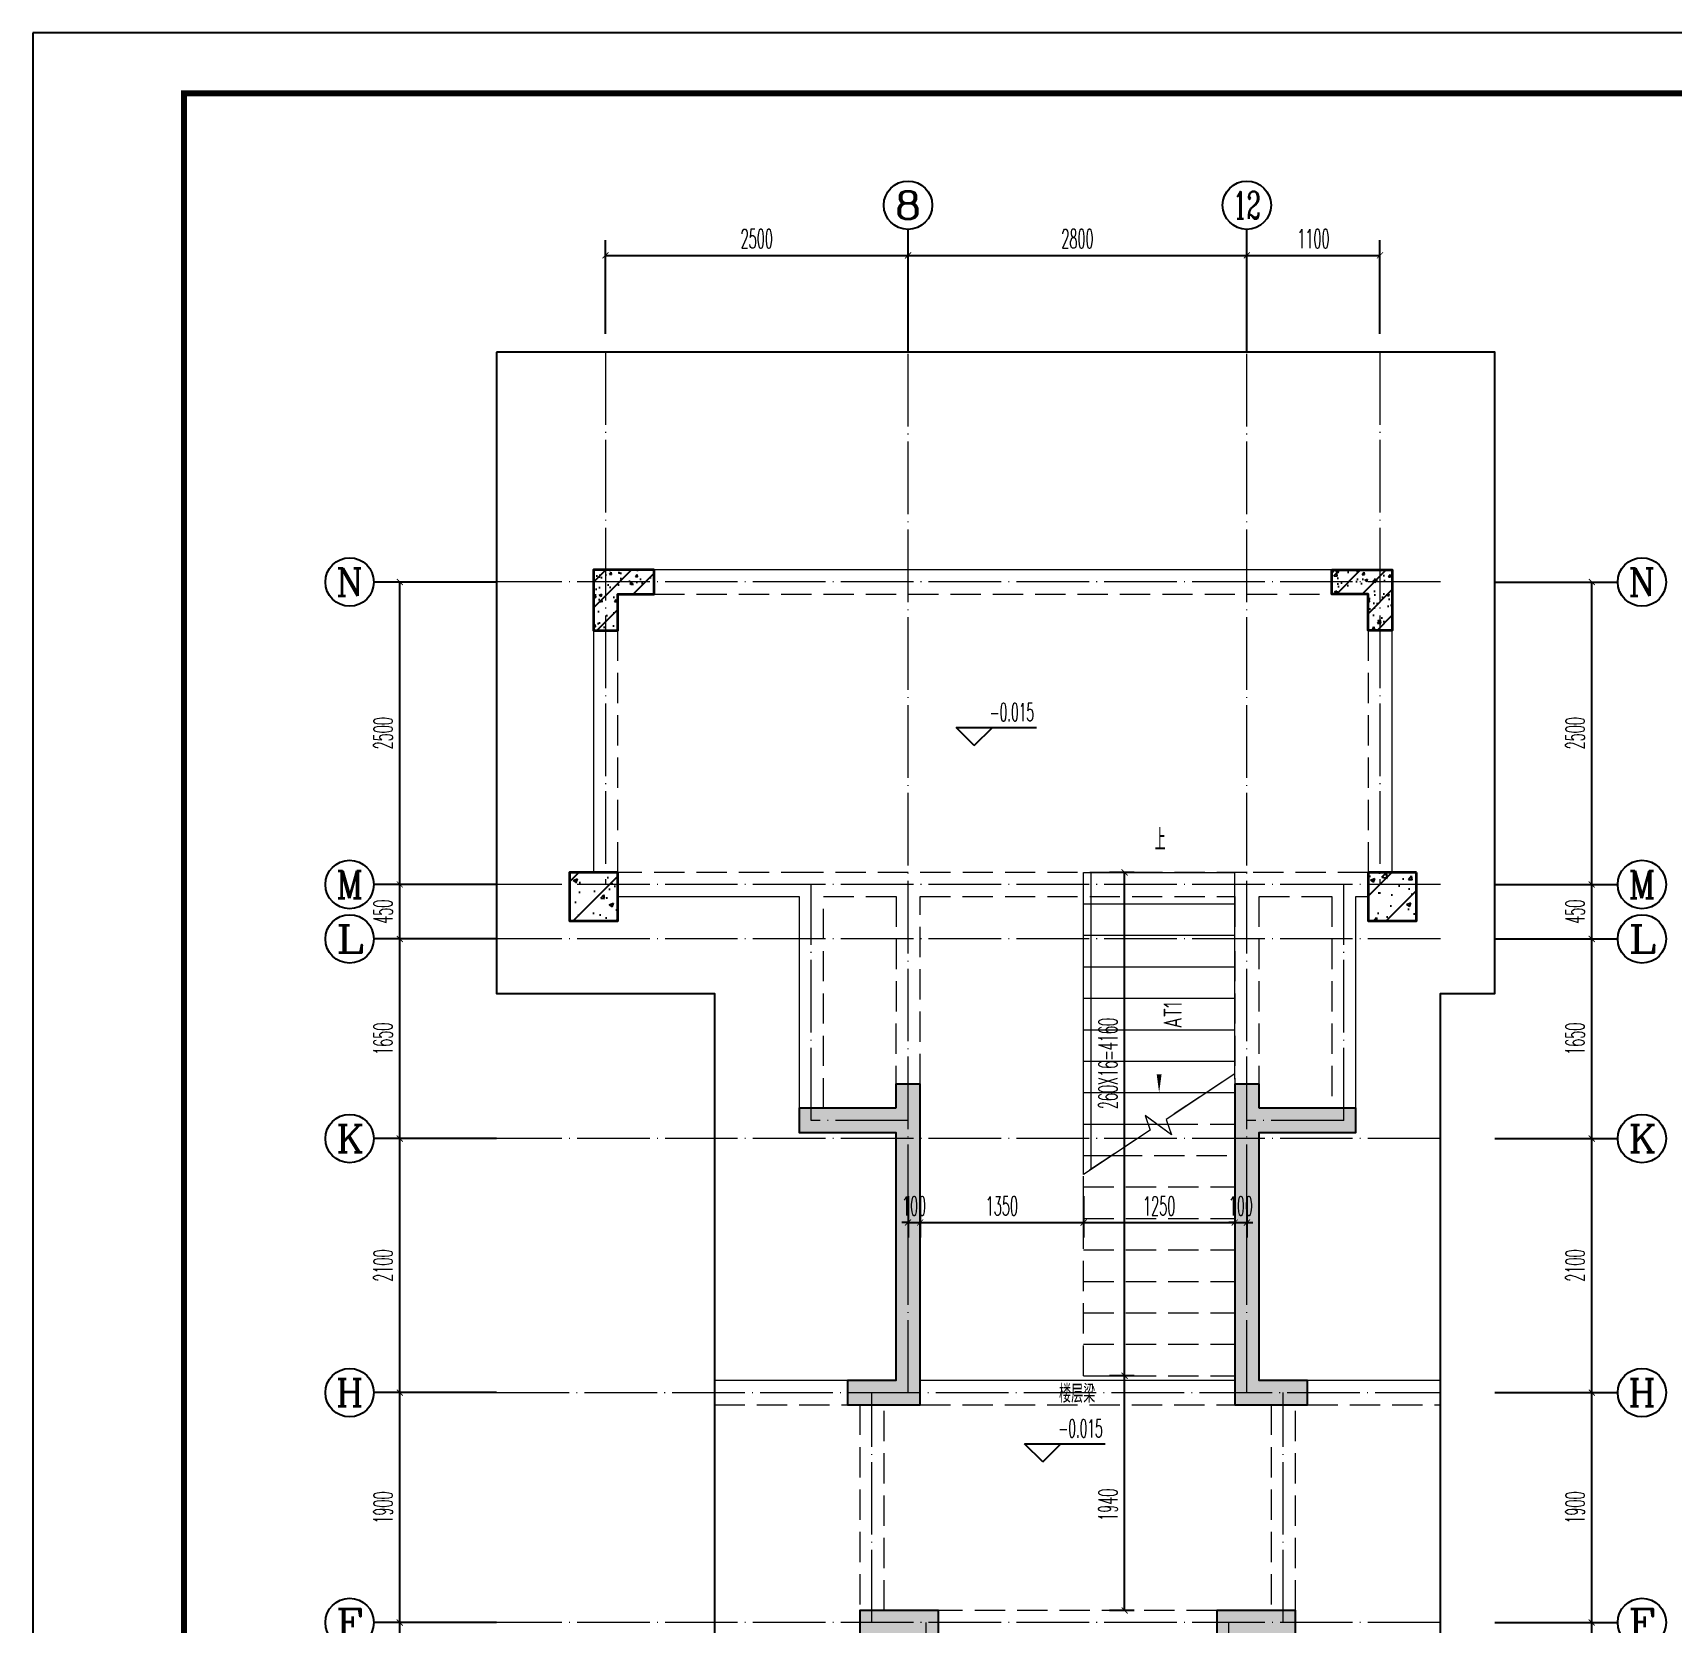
# Model space of a CAD drawing. Extents: x 826826 to 1642106, y -156213 to 399140.
# Drawn here: x 1490186 to 1503742, y 343609 to 356762 of the extents above; entities that cross this region are included whole.
import ezdxf
from ezdxf.enums import TextEntityAlignment as Align

# ---------------------------------------------------------------- set-up
doc = ezdxf.new("R2010")
doc.units = 0
doc.header["$LTSCALE"] = 1000
for name, pattern in [('#P_--_20B1_001_t3$0$DASH', [0.35, 0.25, -0.1]), ('DASH', [0.35, 0.25, -0.1]), ('DOTE', [2.42, 2, -0.2, 0.02, -0.2])]:
    doc.linetypes.add(name, pattern=pattern)
doc.layers.get('0').update_dxf_attribs({"linetype": 'CONTINUOUS'})
doc.layers.get('DEFPOINTS').update_dxf_attribs({"linetype": 'CONTINUOUS'})
for name, color, linetype in [('-TK', 7, 'CONTINUOUS'), ('AXIS', 3, 'CONTINUOUS'), ('AXIS_TEXT', 4, 'CONTINUOUS'), ('DIM_ELEV', 3, 'CONTINUOUS'), ('DIM_SYMB', 3, 'CONTINUOUS'), ('PUB_DIM', 3, 'CONTINUOUS'), ('PUB_TEXT', 2, 'CONTINUOUS'), ('S-L主梁线', 4, 'DASH'), ('S-Q墙填充', 252, 'CONTINUOUS'), ('S-Q墙实线', 6, 'CONTINUOUS'), ('S-Z柱填充', 252, 'CONTINUOUS'), ('S-Z柱实线', 6, 'CONTINUOUS'), ('TEXT', 2, 'CONTINUOUS'), ('尺寸标注', 3, 'CONTINUOUS')]:
    doc.layers.add(name, color=color, linetype=linetype)
doc.layers.add('DOTE', color=251, linetype='DOTE', lineweight=9)
doc.layers.add('STAIR', color=2, linetype='CONTINUOUS', lineweight=18)
doc.styles.add('_TCH_AXIS', font='COMPLEX', dxfattribs={"bigfont": 'GBCBIG'})
doc.styles.add('_TCH_DIM', font='SIMPLEX.shx', dxfattribs={"width": 0.7, "bigfont": 'GBCBIG.shx'})
doc.styles.add('_TCH_DIM_T3', font='SIMPLEX.shx', dxfattribs={"width": 0.494118, "bigfont": 'GBCBIG.shx'})
doc.styles.add('COMPLEX', font='COMPLEX')
doc.styles.add('TSSD_REIN', font='tssdeng.shx', dxfattribs={"width": 0.7, "height": 300, "bigfont": 'tssdchn.shx'})
doc.dimstyles.new('_TCH_ARCH&&50', dxfattribs={"dimtxt": 157.5, "dimasz": 50, "dimexe": 125, "dimexo": 150, "dimgap": 58.75, "dimtad": 1, "dimdec": 0, "dimzin": 0, "dimdsep": 46, "dimtxsty": '_TCH_DIM_T3', "dimblk": 'ARCHTICK', "dimcen": 0.09, "dimclrt": 7, "dimazin": 0, "dimtfac": 1, "dimtdec": 0, "dimtix": 1, "dimtmove": 2, "dimatfit": 3, "dimldrblk": 'ARCHTICK', "dimfxl": 0, "dimtolj": 1, "dimtzin": 0, "dimarcsym": 0})
pattern_1 = [(50, (1494615.98, 375903.78), (358.63, -31.376), [37.5, -412.5]), (355, (1494615.98, 375903.78), (-69.3757, 376.096), [30, -330]), (100.4514, (1494645.86, 375901.17), (289.2547, 344.7198), [31.87, -350.571]), (46.1842, (1494615.98, 376003.8), (533.6205, -82.7595), [56.25, -618.75]), (96.6356, (1494660.44, 375996.9), (467.331, 487.059), [47.805, -525.856]), (351.1842, (1494616, 376003.8), (467.331, 487.059), [45, -495]), (21, (1494665.98, 375978.78), (298.4535, -201.3094), [37.5, -412.5]), (326, (1494665.98, 375978.78), (121.6577, 362.575), [30, -330]), (71.4514, (1494690.85, 375962), (420.1113, 161.2652), [31.87, -350.571]), (37.5, (1494615.98, 375903.78), (6.0799, 166.4469), [0, -326, 0, -335, 0, -331.25]), (7.5, (1494615.98, 375903.78), (131.5348, 197.2059), [0, -191, 0, -318.5, 0, -126.25]), (327.5, (1494504.48, 375903.78), (266.9112, -11.27744), [0, -125, 0, -390, 0, -517.5]), (317.5, (1494454.48, 375903.78), (291.593, 50.0525), [0, -162.5, 0, -259, 0, -367.5]), (45, (1494615.98, 375903.78), (-176.7767, 176.7767), [])]

# ---------------------------------------------------------------- blocks, each defined once
blk = doc.blocks.new('A1')
blk.add_lwpolyline([(0, 59400), (0, 0), (84100, 0), (84100, 59400)], close=True)
at = {"const_width": 100}
blk.add_lwpolyline([(2500, 58400), (2500, 1000), (83100, 1000), (83100, 58400)], close=True, dxfattribs=at)
blk = doc.blocks.new('20210810.18215100')
at = {"layer": 'DOTE', "linetype": 'DOTE', "ltscale": 0.3}
for p, q in [((900, 13503), (900, 9103)), ((3400, 4903), (3400, 13503)), ((6200, 4903), (6200, 13503)), ((7300, 13503), (7300, 9103)), ((7800, 11603), (0, 11603)), ((7800, 9103), (0, 9103)), ((2600, 7153), (2600, 9103)), ((7000, 7153), (7000, 9103)), ((7800, 8653), (0, 8653)), ((3400, 7153), (2600, 7153)), ((7000, 7153), (6200, 7153)), ((7800, 7003), (0, 7003)), ((0, 4903), (7800, 4903)), ((3100, 3003), (3100, 4903)), ((6500, 3003), (6500, 4903)), ((7800, 3003), (0, 3003)), ((3550, 3), (3550, 3003)), ((6050, 3), (6050, 3003))]:
    blk.add_line(p, q, dxfattribs=at)
blk = doc.blocks.new('_AXISO')
blk.add_circle((0, 0), 0.5)
at = {"layer": 'AXIS_TEXT', "style": 'COMPLEX', "width": 1.041667}
blk.add_attdef('A', text='', height=0.56, dxfattribs=at).set_placement((-0.25, -0.28), (0.25, -0.28), align=Align.FIT)
blk = doc.blocks.new('_ArchTick')
at = {"color": 0, "linetype": 'ByBlock', "const_width": 0.15}
blk.add_lwpolyline([(-0.5, -0.5), (0.5, 0.5)], dxfattribs=at)
blk = doc.blocks.new('*D2189')
at = {"layer": 'DEFPOINTS', "color": 0}
for p in [(1023851, 355369), (1024651, 355369), (1023851, 353269)]:
    blk.add_point(p, dxfattribs=at)
at = {"layer": 'PUB_DIM', "color": 0, "lineweight": -2}
for p, q in [((1024001, 355369), (1024776, 355369)), ((1024651, 353269), (1024651, 355369)), ((1024001, 353269), (1024776, 353269))]:
    blk.add_line(p, q, dxfattribs=at)
at = {"layer": 'PUB_DIM', "color": 0, "lineweight": -2, "xscale": 50, "yscale": 50, "zscale": 50}
for p, rotation in [((1024651, 355369), 90), ((1024651, 353269), 270)]:
    blk.add_blockref('_ArchTick', p, dxfattribs=dict(at, rotation=rotation))
at = {"layer": 'PUB_DIM', "color": 7, "insert": (1024513, 354319), "char_height": 157.5, "attachment_point": 5, "rotation": 90, "style": '_TCH_DIM_T3'}
blk.add_mtext('\\A1;2100', dxfattribs=at)
blk = doc.blocks.new('*D2190')
at = {"layer": 'DEFPOINTS', "color": 0}
for p in [(1023851, 357269), (1024651, 357269), (1023851, 355369)]:
    blk.add_point(p, dxfattribs=at)
at = {"layer": 'PUB_DIM', "color": 0, "lineweight": -2}
for p, q in [((1024001, 357269), (1024776, 357269)), ((1024651, 355369), (1024651, 357269)), ((1024001, 355369), (1024776, 355369))]:
    blk.add_line(p, q, dxfattribs=at)
at = {"layer": 'PUB_DIM', "color": 0, "lineweight": -2, "xscale": 50, "yscale": 50, "zscale": 50}
for p, rotation in [((1024651, 357269), 90), ((1024651, 355369), 270)]:
    blk.add_blockref('_ArchTick', p, dxfattribs=dict(at, rotation=rotation))
at = {"layer": 'PUB_DIM', "color": 7, "insert": (1024513, 356319), "char_height": 157.5, "attachment_point": 5, "rotation": 90, "style": '_TCH_DIM_T3'}
blk.add_mtext('\\A1;1900', dxfattribs=at)
blk = doc.blocks.new('*D2191')
at = {"layer": 'DEFPOINTS', "color": 0}
for p in [(1023851, 359369), (1024651, 359369), (1023851, 357269)]:
    blk.add_point(p, dxfattribs=at)
at = {"layer": 'PUB_DIM', "color": 0, "lineweight": -2}
for p, q in [((1024001, 359369), (1024776, 359369)), ((1024651, 357269), (1024651, 359369)), ((1024001, 357269), (1024776, 357269))]:
    blk.add_line(p, q, dxfattribs=at)
at = {"layer": 'PUB_DIM', "color": 0, "lineweight": -2, "xscale": 50, "yscale": 50, "zscale": 50}
for p, rotation in [((1024651, 359369), 90), ((1024651, 357269), 270)]:
    blk.add_blockref('_ArchTick', p, dxfattribs=dict(at, rotation=rotation))
at = {"layer": 'PUB_DIM', "color": 7, "insert": (1024513, 358319), "char_height": 157.5, "attachment_point": 5, "rotation": 90, "style": '_TCH_DIM_T3'}
blk.add_mtext('\\A1;2100', dxfattribs=at)
blk = doc.blocks.new('*D2192')
at = {"layer": 'DEFPOINTS', "color": 0}
for p in [(1023851, 361019), (1024651, 361019), (1023851, 359369)]:
    blk.add_point(p, dxfattribs=at)
at = {"layer": 'PUB_DIM', "color": 0, "lineweight": -2}
for p, q in [((1024001, 361019), (1024776, 361019)), ((1024651, 359369), (1024651, 361019)), ((1024001, 359369), (1024776, 359369))]:
    blk.add_line(p, q, dxfattribs=at)
at = {"layer": 'PUB_DIM', "color": 0, "lineweight": -2, "xscale": 50, "yscale": 50, "zscale": 50}
for p, rotation in [((1024651, 361019), 90), ((1024651, 359369), 270)]:
    blk.add_blockref('_ArchTick', p, dxfattribs=dict(at, rotation=rotation))
at = {"layer": 'PUB_DIM', "color": 7, "insert": (1024513, 360194), "char_height": 157.5, "attachment_point": 5, "rotation": 90, "style": '_TCH_DIM_T3'}
blk.add_mtext('\\A1;1650', dxfattribs=at)
blk = doc.blocks.new('*D2193')
at = {"layer": 'DEFPOINTS', "color": 0}
for p in [(1023851, 361469), (1024651, 361469), (1023851, 361019)]:
    blk.add_point(p, dxfattribs=at)
at = {"layer": 'PUB_DIM', "color": 0, "lineweight": -2}
for p, q in [((1024001, 361469), (1024776, 361469)), ((1024651, 361019), (1024651, 361469)), ((1024001, 361019), (1024776, 361019))]:
    blk.add_line(p, q, dxfattribs=at)
at = {"layer": 'PUB_DIM', "color": 0, "lineweight": -2, "xscale": 50, "yscale": 50, "zscale": 50}
for p, rotation in [((1024651, 361469), 90), ((1024651, 361019), 270)]:
    blk.add_blockref('_ArchTick', p, dxfattribs=dict(at, rotation=rotation))
at = {"layer": 'PUB_DIM', "color": 7, "insert": (1024513, 361244), "char_height": 157.5, "attachment_point": 5, "rotation": 90, "style": '_TCH_DIM_T3'}
blk.add_mtext('\\A1;450', dxfattribs=at)
blk = doc.blocks.new('*D2194')
at = {"layer": 'DEFPOINTS', "color": 0}
for p in [(1023851, 363969), (1024651, 363969), (1023851, 361469)]:
    blk.add_point(p, dxfattribs=at)
at = {"layer": 'PUB_DIM', "color": 0, "lineweight": -2}
for p, q in [((1024001, 363969), (1024776, 363969)), ((1024651, 361469), (1024651, 363969)), ((1024001, 361469), (1024776, 361469))]:
    blk.add_line(p, q, dxfattribs=at)
at = {"layer": 'PUB_DIM', "color": 0, "lineweight": -2, "xscale": 50, "yscale": 50, "zscale": 50}
for p, rotation in [((1024651, 363969), 90), ((1024651, 361469), 270)]:
    blk.add_blockref('_ArchTick', p, dxfattribs=dict(at, rotation=rotation))
at = {"layer": 'PUB_DIM', "color": 7, "insert": (1024513, 362719), "char_height": 157.5, "attachment_point": 5, "rotation": 90, "style": '_TCH_DIM_T3'}
blk.add_mtext('\\A1;2500', dxfattribs=at)
blk = doc.blocks.new('*D2195')
at = {"layer": 'DEFPOINTS', "color": 0}
for p in [(1014801, 355369), (1015601, 355369), (1015601, 353269)]:
    blk.add_point(p, dxfattribs=at)
at = {"layer": 'PUB_DIM', "color": 0, "lineweight": -2}
for p, q in [((1015451, 355369), (1014676, 355369)), ((1014801, 353269), (1014801, 355369)), ((1015451, 353269), (1014676, 353269))]:
    blk.add_line(p, q, dxfattribs=at)
at = {"layer": 'PUB_DIM', "color": 0, "lineweight": -2, "xscale": 50, "yscale": 50, "zscale": 50}
for p, rotation in [((1014801, 355369), 90), ((1014801, 353269), 270)]:
    blk.add_blockref('_ArchTick', p, dxfattribs=dict(at, rotation=rotation))
at = {"layer": 'PUB_DIM', "color": 7, "insert": (1014663, 354319), "char_height": 157.5, "attachment_point": 5, "rotation": 90, "style": '_TCH_DIM_T3'}
blk.add_mtext('\\A1;2100', dxfattribs=at)
blk = doc.blocks.new('*D2196')
at = {"layer": 'DEFPOINTS', "color": 0}
for p in [(1014801, 357269), (1015601, 357269), (1015601, 355369)]:
    blk.add_point(p, dxfattribs=at)
at = {"layer": 'PUB_DIM', "color": 0, "lineweight": -2}
for p, q in [((1015451, 357269), (1014676, 357269)), ((1014801, 355369), (1014801, 357269)), ((1015451, 355369), (1014676, 355369))]:
    blk.add_line(p, q, dxfattribs=at)
at = {"layer": 'PUB_DIM', "color": 0, "lineweight": -2, "xscale": 50, "yscale": 50, "zscale": 50}
for p, rotation in [((1014801, 357269), 90), ((1014801, 355369), 270)]:
    blk.add_blockref('_ArchTick', p, dxfattribs=dict(at, rotation=rotation))
at = {"layer": 'PUB_DIM', "color": 7, "insert": (1014663, 356319), "char_height": 157.5, "attachment_point": 5, "rotation": 90, "style": '_TCH_DIM_T3'}
blk.add_mtext('\\A1;1900', dxfattribs=at)
blk = doc.blocks.new('*D2197')
at = {"layer": 'DEFPOINTS', "color": 0}
for p in [(1014801, 359369), (1015601, 359369), (1015601, 357269)]:
    blk.add_point(p, dxfattribs=at)
at = {"layer": 'PUB_DIM', "color": 0, "lineweight": -2}
for p, q in [((1015451, 359369), (1014676, 359369)), ((1014801, 357269), (1014801, 359369)), ((1015451, 357269), (1014676, 357269))]:
    blk.add_line(p, q, dxfattribs=at)
at = {"layer": 'PUB_DIM', "color": 0, "lineweight": -2, "xscale": 50, "yscale": 50, "zscale": 50}
for p, rotation in [((1014801, 359369), 90), ((1014801, 357269), 270)]:
    blk.add_blockref('_ArchTick', p, dxfattribs=dict(at, rotation=rotation))
at = {"layer": 'PUB_DIM', "color": 7, "insert": (1014663, 358319), "char_height": 157.5, "attachment_point": 5, "rotation": 90, "style": '_TCH_DIM_T3'}
blk.add_mtext('\\A1;2100', dxfattribs=at)
blk = doc.blocks.new('*D2198')
at = {"layer": 'DEFPOINTS', "color": 0}
for p in [(1014801, 361019), (1015601, 361019), (1015601, 359369)]:
    blk.add_point(p, dxfattribs=at)
at = {"layer": 'PUB_DIM', "color": 0, "lineweight": -2}
for p, q in [((1015451, 361019), (1014676, 361019)), ((1014801, 359369), (1014801, 361019)), ((1015451, 359369), (1014676, 359369))]:
    blk.add_line(p, q, dxfattribs=at)
at = {"layer": 'PUB_DIM', "color": 0, "lineweight": -2, "xscale": 50, "yscale": 50, "zscale": 50}
for p, rotation in [((1014801, 361019), 90), ((1014801, 359369), 270)]:
    blk.add_blockref('_ArchTick', p, dxfattribs=dict(at, rotation=rotation))
at = {"layer": 'PUB_DIM', "color": 7, "insert": (1014663, 360194), "char_height": 157.5, "attachment_point": 5, "rotation": 90, "style": '_TCH_DIM_T3'}
blk.add_mtext('\\A1;1650', dxfattribs=at)
blk = doc.blocks.new('*D2199')
at = {"layer": 'DEFPOINTS', "color": 0}
for p in [(1014801, 361469), (1015601, 361469), (1015601, 361019)]:
    blk.add_point(p, dxfattribs=at)
at = {"layer": 'PUB_DIM', "color": 0, "lineweight": -2}
for p, q in [((1015451, 361469), (1014676, 361469)), ((1014801, 361019), (1014801, 361469)), ((1015451, 361019), (1014676, 361019))]:
    blk.add_line(p, q, dxfattribs=at)
at = {"layer": 'PUB_DIM', "color": 0, "lineweight": -2, "xscale": 50, "yscale": 50, "zscale": 50}
for p, rotation in [((1014801, 361469), 90), ((1014801, 361019), 270)]:
    blk.add_blockref('_ArchTick', p, dxfattribs=dict(at, rotation=rotation))
at = {"layer": 'PUB_DIM', "color": 7, "insert": (1014663, 361244), "char_height": 157.5, "attachment_point": 5, "rotation": 90, "style": '_TCH_DIM_T3'}
blk.add_mtext('\\A1;450', dxfattribs=at)
blk = doc.blocks.new('*D2200')
at = {"layer": 'DEFPOINTS', "color": 0}
for p in [(1014801, 363969), (1015601, 363969), (1015601, 361469)]:
    blk.add_point(p, dxfattribs=at)
at = {"layer": 'PUB_DIM', "color": 0, "lineweight": -2}
for p, q in [((1015451, 363969), (1014676, 363969)), ((1014801, 361469), (1014801, 363969)), ((1015451, 361469), (1014676, 361469))]:
    blk.add_line(p, q, dxfattribs=at)
at = {"layer": 'PUB_DIM', "color": 0, "lineweight": -2, "xscale": 50, "yscale": 50, "zscale": 50}
for p, rotation in [((1014801, 363969), 90), ((1014801, 361469), 270)]:
    blk.add_blockref('_ArchTick', p, dxfattribs=dict(at, rotation=rotation))
at = {"layer": 'PUB_DIM', "color": 7, "insert": (1014663, 362719), "char_height": 157.5, "attachment_point": 5, "rotation": 90, "style": '_TCH_DIM_T3'}
blk.add_mtext('\\A1;2500', dxfattribs=at)
blk = doc.blocks.new('*D2203')
at = {"layer": 'DEFPOINTS', "color": 0}
for p in [(1019001, 366669), (1016501, 365869), (1019001, 365869)]:
    blk.add_point(p, dxfattribs=at)
at = {"layer": 'PUB_DIM', "color": 0, "lineweight": -2}
for p, q in [((1016501, 366019), (1016501, 366794)), ((1019001, 366019), (1019001, 366794)), ((1016501, 366669), (1019001, 366669))]:
    blk.add_line(p, q, dxfattribs=at)
at = {"layer": 'PUB_DIM', "color": 0, "lineweight": -2, "xscale": 50, "yscale": 50, "zscale": 50, "rotation": 180}
blk.add_blockref('_ArchTick', (1016501, 366669), dxfattribs=at)
at = {"layer": 'PUB_DIM', "color": 0, "lineweight": -2, "xscale": 50, "yscale": 50, "zscale": 50}
blk.add_blockref('_ArchTick', (1019001, 366669), dxfattribs=at)
at = {"layer": 'PUB_DIM', "color": 7, "insert": (1017751, 366806), "char_height": 157.5, "attachment_point": 5, "style": '_TCH_DIM_T3'}
blk.add_mtext('\\A1;2500', dxfattribs=at)
blk = doc.blocks.new('*D2204')
at = {"layer": 'DEFPOINTS', "color": 0}
for p in [(1021801, 366669), (1019001, 365869), (1021801, 365869)]:
    blk.add_point(p, dxfattribs=at)
at = {"layer": 'PUB_DIM', "color": 0, "lineweight": -2}
for p, q in [((1019001, 366019), (1019001, 366794)), ((1021801, 366019), (1021801, 366794)), ((1019001, 366669), (1021801, 366669))]:
    blk.add_line(p, q, dxfattribs=at)
at = {"layer": 'PUB_DIM', "color": 0, "lineweight": -2, "xscale": 50, "yscale": 50, "zscale": 50, "rotation": 180}
blk.add_blockref('_ArchTick', (1019001, 366669), dxfattribs=at)
at = {"layer": 'PUB_DIM', "color": 0, "lineweight": -2, "xscale": 50, "yscale": 50, "zscale": 50}
blk.add_blockref('_ArchTick', (1021801, 366669), dxfattribs=at)
at = {"layer": 'PUB_DIM', "color": 7, "insert": (1020401, 366806), "char_height": 157.5, "attachment_point": 5, "style": '_TCH_DIM_T3'}
blk.add_mtext('\\A1;2800', dxfattribs=at)
blk = doc.blocks.new('*D2205')
at = {"layer": 'DEFPOINTS', "color": 0}
for p in [(1022901, 366669), (1021801, 365869), (1022901, 365869)]:
    blk.add_point(p, dxfattribs=at)
at = {"layer": 'PUB_DIM', "color": 0, "lineweight": -2}
for p, q in [((1021801, 366019), (1021801, 366794)), ((1022901, 366019), (1022901, 366794)), ((1021801, 366669), (1022901, 366669))]:
    blk.add_line(p, q, dxfattribs=at)
at = {"layer": 'PUB_DIM', "color": 0, "lineweight": -2, "xscale": 50, "yscale": 50, "zscale": 50, "rotation": 180}
blk.add_blockref('_ArchTick', (1021801, 366669), dxfattribs=at)
at = {"layer": 'PUB_DIM', "color": 0, "lineweight": -2, "xscale": 50, "yscale": 50, "zscale": 50}
blk.add_blockref('_ArchTick', (1022901, 366669), dxfattribs=at)
at = {"layer": 'PUB_DIM', "color": 7, "insert": (1022351, 366806), "char_height": 157.5, "attachment_point": 5, "style": '_TCH_DIM_T3'}
blk.add_mtext('\\A1;1100', dxfattribs=at)
blk = doc.blocks.new('A$C1F074C3D')
at = {"layer": 'DIM_SYMB'}
blk.add_lwpolyline([(-625, 4290, 0, 0, 0), (-625, 2340, 0, 40, 0), (-625, 2490, 0, 0, 0)], format="xyseb", dxfattribs=at)
at = {"layer": 'STAIR'}
for p, q in [((-1250, 1664), (-1250, 4160)), ((-1250, 4160), (0, 4160)), ((-1190, 4160), (-1190, 1703)), ((0, 2496), (0, 4160)), ((-1250, 3900), (0, 3900)), ((-1250, 3640), (0, 3640)), ((-1250, 3380), (0, 3380)), ((-1250, 3120), (0, 3120)), ((-1250, 2860), (0, 2860)), ((-1250, 2600), (0, 2600)), ((0, 2496), (-567, 2119)), ((-1250, 2340), (-234, 2340)), ((-1250, 2080), (-717, 2080)), ((-524, 1991), (-740, 2150)), ((-740, 2150), (-700, 2030)), ((-645, 2080), (-554, 2080)), ((-567, 2119), (-524, 1991)), ((-700, 2030), (-1250, 1664)), ((-1250, 1820), (-1016, 1820))]:
    blk.add_line(p, q, dxfattribs=at)
at = {"layer": 'STAIR', "color": 246, "linetype": '#P_--_20B1_001_t3$0$DASH'}
for p, q in [((0, 2496), (-567, 2119)), ((0, 0), (0, 2496)), ((-234, 2340), (0, 2340)), ((-524, 1991), (-740, 2150)), ((-740, 2150), (-700, 2030)), ((-717, 2080), (-645, 2080)), ((-567, 2119), (-524, 1991)), ((-554, 2080), (0, 2080)), ((-700, 2030), (-1250, 1664)), ((-1016, 1820), (0, 1820)), ((-1250, 0), (-1250, 1664)), ((-1250, 1560), (0, 1560)), ((-1250, 1300), (0, 1300)), ((-1250, 1040), (0, 1040)), ((-1250, 780), (0, 780)), ((-1250, 520), (0, 520)), ((-1250, 260), (0, 260)), ((-1250, 0), (0, 0))]:
    blk.add_line(p, q, dxfattribs=at)
at = {"layer": 'PUB_TEXT', "style": '_TCH_DIM', "width": 0.7}
blk.add_text('上', height=179, dxfattribs=at).set_placement((-661, 4340))
blk = doc.blocks.new('*D2320')
at = {"layer": 'DEFPOINTS', "color": 0}
for p in [(1499209, 345663), (1499438, 345663), (1499438, 343723)]:
    blk.add_point(p, dxfattribs=at)
at = {"layer": '尺寸标注', "color": 0, "lineweight": -2}
for p, q in [((1499288, 345663), (1499084, 345663)), ((1499209, 343723), (1499209, 345663)), ((1499288, 343723), (1499084, 343723))]:
    blk.add_line(p, q, dxfattribs=at)
at = {"layer": '尺寸标注', "color": 0, "lineweight": -2, "xscale": 50, "yscale": 50, "zscale": 50}
for p, rotation in [((1499209, 345663), 90), ((1499209, 343723), 270)]:
    blk.add_blockref('_ArchTick', p, dxfattribs=dict(at, rotation=rotation))
at = {"layer": '尺寸标注', "color": 7, "insert": (1499072, 344596), "char_height": 157.5, "attachment_point": 5, "rotation": 90, "style": '_TCH_DIM_T3'}
blk.add_mtext('\\A1;1940', dxfattribs=at)
blk = doc.blocks.new('*D2321')
at = {"layer": 'DEFPOINTS', "color": 0}
for p in [(1499209, 349823), (1499438, 349823), (1499438, 345663)]:
    blk.add_point(p, dxfattribs=at)
at = {"layer": '尺寸标注', "color": 0, "lineweight": -2}
for p, q in [((1499288, 349823), (1499084, 349823)), ((1499209, 345663), (1499209, 349823)), ((1499288, 345663), (1499084, 345663))]:
    blk.add_line(p, q, dxfattribs=at)
at = {"layer": '尺寸标注', "color": 0, "lineweight": -2, "xscale": 50, "yscale": 50, "zscale": 50}
for p, rotation in [((1499209, 349823), 90), ((1499209, 345663), 270)]:
    blk.add_blockref('_ArchTick', p, dxfattribs=dict(at, rotation=rotation))
at = {"layer": '尺寸标注', "color": 7, "insert": (1499072, 348243), "char_height": 157.5, "attachment_point": 5, "rotation": 90, "style": '_TCH_DIM_T3'}
blk.add_mtext('\\A1;260X16=4160', dxfattribs=at)
blk = doc.blocks.new('*D2322')
at = {"layer": 'DEFPOINTS', "color": 0}
for p in [(1500119, 347296), (1500219, 347296), (1500219, 346929)]:
    blk.add_point(p, dxfattribs=at)
at = {"layer": '尺寸标注', "color": 0, "lineweight": -2}
for p, q in [((1500119, 347146), (1500119, 346804)), ((1500219, 347146), (1500219, 346804)), ((1500119, 346929), (1500069, 346929)), ((1500119, 346929), (1500219, 346929)), ((1500219, 346929), (1500269, 346929))]:
    blk.add_line(p, q, dxfattribs=at)
at = {"layer": '尺寸标注', "color": 0, "lineweight": -2, "xscale": 50, "yscale": 50, "zscale": 50}
blk.add_blockref('_ArchTick', (1500119, 346929), dxfattribs=at)
at = {"layer": '尺寸标注', "color": 0, "lineweight": -2, "xscale": 50, "yscale": 50, "zscale": 50, "rotation": 180}
blk.add_blockref('_ArchTick', (1500219, 346929), dxfattribs=at)
at = {"layer": '尺寸标注', "color": 7, "insert": (1500169, 347066), "char_height": 157.5, "attachment_point": 5, "style": '_TCH_DIM_T3'}
blk.add_mtext('\\A1;100', dxfattribs=at)
blk = doc.blocks.new('*D2323')
at = {"layer": 'DEFPOINTS', "color": 0}
for p in [(1498869, 347296), (1500119, 347296), (1500119, 346929)]:
    blk.add_point(p, dxfattribs=at)
at = {"layer": '尺寸标注', "color": 0, "lineweight": -2}
for p, q in [((1498869, 347146), (1498869, 346804)), ((1500119, 347146), (1500119, 346804)), ((1498869, 346929), (1500119, 346929))]:
    blk.add_line(p, q, dxfattribs=at)
at = {"layer": '尺寸标注', "color": 0, "lineweight": -2, "xscale": 50, "yscale": 50, "zscale": 50, "rotation": 180}
blk.add_blockref('_ArchTick', (1498869, 346929), dxfattribs=at)
at = {"layer": '尺寸标注', "color": 0, "lineweight": -2, "xscale": 50, "yscale": 50, "zscale": 50}
blk.add_blockref('_ArchTick', (1500119, 346929), dxfattribs=at)
at = {"layer": '尺寸标注', "color": 7, "insert": (1499494, 347066), "char_height": 157.5, "attachment_point": 5, "style": '_TCH_DIM_T3'}
blk.add_mtext('\\A1;1250', dxfattribs=at)
blk = doc.blocks.new('*D2324')
at = {"layer": 'DEFPOINTS', "color": 0}
for p in [(1497519, 347296), (1498869, 347296), (1498869, 346929)]:
    blk.add_point(p, dxfattribs=at)
at = {"layer": '尺寸标注', "color": 0, "lineweight": -2}
for p, q in [((1497519, 347146), (1497519, 346804)), ((1498869, 347146), (1498869, 346804)), ((1497519, 346929), (1498869, 346929))]:
    blk.add_line(p, q, dxfattribs=at)
at = {"layer": '尺寸标注', "color": 0, "lineweight": -2, "xscale": 50, "yscale": 50, "zscale": 50, "rotation": 180}
blk.add_blockref('_ArchTick', (1497519, 346929), dxfattribs=at)
at = {"layer": '尺寸标注', "color": 0, "lineweight": -2, "xscale": 50, "yscale": 50, "zscale": 50}
blk.add_blockref('_ArchTick', (1498869, 346929), dxfattribs=at)
at = {"layer": '尺寸标注', "color": 7, "insert": (1498194, 347066), "char_height": 157.5, "attachment_point": 5, "style": '_TCH_DIM_T3'}
blk.add_mtext('\\A1;1350', dxfattribs=at)
blk = doc.blocks.new('*D2325')
at = {"layer": 'DEFPOINTS', "color": 0}
for p in [(1497419, 347296), (1497519, 347296), (1497519, 346929)]:
    blk.add_point(p, dxfattribs=at)
at = {"layer": '尺寸标注', "color": 0, "lineweight": -2}
for p, q in [((1497419, 347146), (1497419, 346804)), ((1497519, 347146), (1497519, 346804)), ((1497419, 346929), (1497369, 346929)), ((1497419, 346929), (1497519, 346929)), ((1497519, 346929), (1497569, 346929))]:
    blk.add_line(p, q, dxfattribs=at)
at = {"layer": '尺寸标注', "color": 0, "lineweight": -2, "xscale": 50, "yscale": 50, "zscale": 50}
blk.add_blockref('_ArchTick', (1497419, 346929), dxfattribs=at)
at = {"layer": '尺寸标注', "color": 0, "lineweight": -2, "xscale": 50, "yscale": 50, "zscale": 50, "rotation": 180}
blk.add_blockref('_ArchTick', (1497519, 346929), dxfattribs=at)
at = {"layer": '尺寸标注', "color": 7, "insert": (1497469, 347066), "char_height": 157.5, "attachment_point": 5, "style": '_TCH_DIM_T3'}
blk.add_mtext('\\A1;100', dxfattribs=at)
blk = doc.blocks.new('20210810.18203699')
at = {"layer": 'AXIS'}
for p, q in [((4814.6, 14914.6), (4814.6, 15929.2)), ((7614.6, 14914.6), (7614.6, 15929.2)), ((1414.6, 13014.6), (400, 13014.6)), ((9664.6, 13014.6), (10679.2, 13014.6)), ((1414.6, 10514.6), (400, 10514.6)), ((9664.6, 10514.6), (10679.2, 10514.6)), ((1414.6, 10064.6), (400, 10064.6)), ((9664.6, 10064.6), (10679.2, 10064.6)), ((1414.6, 8414.6), (400, 8414.6)), ((9664.6, 8414.6), (10679.2, 8414.6)), ((1414.6, 6314.6), (400, 6314.6)), ((9664.6, 6314.6), (10679.2, 6314.6)), ((1414.6, 4414.6), (400, 4414.6)), ((9664.6, 4414.6), (10679.2, 4414.6))]:
    blk.add_line(p, q, dxfattribs=at)
ref = blk.add_blockref('_AXISO', (4814.6, 16129.2), dxfattribs=dict(at, xscale=400, yscale=400, zscale=400))
ref.add_attrib('A', '8', dxfattribs={"layer": 'AXIS_TEXT', "height": 226.3, "style": '_TCH_AXIS', "width": 1.5}).set_placement((4701.5, 16016.1), (4927.7, 16016.1), align=Align.FIT)
ref = blk.add_blockref('_AXISO', (7614.6, 16129.2), dxfattribs=dict(at, xscale=400, yscale=400, zscale=400))
ref.add_attrib('A', '12', dxfattribs={"layer": 'AXIS_TEXT', "height": 226.27, "style": '_TCH_AXIS', "width": 0.724138}).set_placement((7501.5, 16016.1), (7727.7, 16016.1), align=Align.FIT)
ref = blk.add_blockref('_AXISO', (200, 13014.6), dxfattribs=dict(at, xscale=400, yscale=400, zscale=400))
ref.add_attrib('A', 'N', dxfattribs={"layer": 'AXIS_TEXT', "height": 226.3, "style": '_TCH_AXIS', "width": 1.105263}).set_placement((86.9, 12901.5), (313.1, 12901.5), align=Align.FIT)
ref = blk.add_blockref('_AXISO', (10879.2, 13014.6), dxfattribs=dict(at, xscale=400, yscale=400, zscale=400))
ref.add_attrib('A', 'N', dxfattribs={"layer": 'AXIS_TEXT', "height": 226.3, "style": '_TCH_AXIS', "width": 1.105263}).set_placement((10766.1, 12901.5), (10992.4, 12901.5), align=Align.FIT)
ref = blk.add_blockref('_AXISO', (200, 10514.6), dxfattribs=dict(at, xscale=400, yscale=400, zscale=400))
ref.add_attrib('A', 'M', dxfattribs={"layer": 'AXIS_TEXT', "height": 226.3, "style": '_TCH_AXIS'}).set_placement((86.9, 10401.5), (313.1, 10401.5), align=Align.FIT)
ref = blk.add_blockref('_AXISO', (10879.2, 10514.6), dxfattribs=dict(at, xscale=400, yscale=400, zscale=400))
ref.add_attrib('A', 'M', dxfattribs={"layer": 'AXIS_TEXT', "height": 226.3, "style": '_TCH_AXIS'}).set_placement((10766.1, 10401.5), (10992.4, 10401.5), align=Align.FIT)
ref = blk.add_blockref('_AXISO', (200, 10064.6), dxfattribs=dict(at, xscale=400, yscale=400, zscale=400))
ref.add_attrib('A', 'L', dxfattribs={"layer": 'AXIS_TEXT', "height": 226.3, "style": '_TCH_AXIS', "width": 1.4}).set_placement((86.9, 9951.5), (313.1, 9951.5), align=Align.FIT)
ref = blk.add_blockref('_AXISO', (10879.2, 10064.6), dxfattribs=dict(at, xscale=400, yscale=400, zscale=400))
ref.add_attrib('A', 'L', dxfattribs={"layer": 'AXIS_TEXT', "height": 226.3, "style": '_TCH_AXIS', "width": 1.4}).set_placement((10766.1, 9951.5), (10992.4, 9951.5), align=Align.FIT)
ref = blk.add_blockref('_AXISO', (200, 8414.6), dxfattribs=dict(at, xscale=400, yscale=400, zscale=400))
ref.add_attrib('A', 'K', dxfattribs={"layer": 'AXIS_TEXT', "height": 226.3, "style": '_TCH_AXIS', "width": 1.105263}).set_placement((86.9, 8301.5), (313.1, 8301.5), align=Align.FIT)
ref = blk.add_blockref('_AXISO', (10879.2, 8414.6), dxfattribs=dict(at, xscale=400, yscale=400, zscale=400))
ref.add_attrib('A', 'K', dxfattribs={"layer": 'AXIS_TEXT', "height": 226.3, "style": '_TCH_AXIS', "width": 1.105263}).set_placement((10766.1, 8301.5), (10992.4, 8301.5), align=Align.FIT)
ref = blk.add_blockref('_AXISO', (200, 6314.6), dxfattribs=dict(at, xscale=400, yscale=400, zscale=400))
ref.add_attrib('A', 'H', dxfattribs={"layer": 'AXIS_TEXT', "height": 226.3, "style": '_TCH_AXIS', "width": 1.05}).set_placement((86.9, 6201.5), (313.1, 6201.5), align=Align.FIT)
ref = blk.add_blockref('_AXISO', (10879.2, 6314.6), dxfattribs=dict(at, xscale=400, yscale=400, zscale=400))
ref.add_attrib('A', 'H', dxfattribs={"layer": 'AXIS_TEXT', "height": 226.3, "style": '_TCH_AXIS', "width": 1.05}).set_placement((10766.1, 6201.5), (10992.4, 6201.5), align=Align.FIT)
ref = blk.add_blockref('_AXISO', (200, 4414.6), dxfattribs=dict(at, xscale=400, yscale=400, zscale=400))
ref.add_attrib('A', 'F', dxfattribs={"layer": 'AXIS_TEXT', "height": 226.3, "style": '_TCH_AXIS', "width": 1.3125}).set_placement((86.9, 4301.5), (313.1, 4301.5), align=Align.FIT)
ref = blk.add_blockref('_AXISO', (10879.2, 4414.6), dxfattribs=dict(at, xscale=400, yscale=400, zscale=400))
ref.add_attrib('A', 'F', dxfattribs={"layer": 'AXIS_TEXT', "height": 226.3, "style": '_TCH_AXIS', "width": 1.3125}).set_placement((10766.1, 4301.5), (10992.4, 4301.5), align=Align.FIT)
at = {"layer": 'PUB_DIM'}
for p1, p2, distance, picture, middle in [((2314.6, 14914.6), (4814.6, 14914.6), 800, '*D2203', (3564.6, 15852.1)), ((4814.6, 14914.6), (7614.6, 14914.6), 800, '*D2204', (6214.6, 15852.1)), ((7614.6, 14914.6), (8714.6, 14914.6), 800, '*D2205', (8164.6, 15852.1)), ((1414.6, 10514.6), (1414.6, 13014.6), 800, '*D2200', (477.1, 11764.6)), ((9664.6, 10514.6), (9664.6, 13014.6), -800, '*D2194', (10327.1, 11764.6)), ((1414.6, 10064.6), (1414.6, 10514.6), 800, '*D2199', (477.1, 10289.6)), ((9664.6, 10064.6), (9664.6, 10514.6), -800, '*D2193', (10327.1, 10289.6)), ((1414.6, 8414.6), (1414.6, 10064.6), 800, '*D2198', (477.1, 9239.6)), ((9664.6, 8414.6), (9664.6, 10064.6), -800, '*D2192', (10327.1, 9239.6)), ((1414.6, 6314.6), (1414.6, 8414.6), 800, '*D2197', (477.1, 7364.6)), ((9664.6, 6314.6), (9664.6, 8414.6), -800, '*D2191', (10327.1, 7364.6)), ((1414.6, 4414.6), (1414.6, 6314.6), 800, '*D2196', (477.1, 5364.6)), ((9664.6, 4414.6), (9664.6, 6314.6), -800, '*D2190', (10327.1, 5364.6)), ((1414.6, 2314.6), (1414.6, 4414.6), 800, '*D2195', (477.1, 3364.6)), ((9664.6, 2314.6), (9664.6, 4414.6), -800, '*D2189', (10327.1, 3364.6))]:
    dim = blk.add_aligned_dim(p1=p1, p2=p2, distance=distance, dimstyle='_TCH_ARCH&&50', dxfattribs=at)
    dim.commit()
    dim.dimension.update_dxf_attribs({"geometry": picture, "text_midpoint": middle, "insert": (-1014186.3, -350954.2)})

msp = doc.modelspace()

# ---------------------------------------------------------------- hatches: boundary and pattern name
at = {"layer": 'S-Q墙填充'}
h = msp.add_hatch(color=252, dxfattribs=at)
h.dxf.hatch_style = 1
h.paths.add_polyline_path([(1497318.89, 347872.92), (1496520.36, 347872.92), (1496520.36, 347672.92), (1497318.89, 347672.92), (1497318.89, 345622.91), (1497120.37, 345622.91), (1496918.89, 345622.91), (1496918.89, 345422.91), (1497120.37, 345422.91), (1497518.89, 345422.91), (1497518.89, 347772.92), (1497518.89, 348072.92), (1497318.89, 348072.92)])
h = msp.add_hatch(color=252, dxfattribs=at)
h.dxf.hatch_style = 1
h.paths.add_polyline_path([(1500320.36, 347872.92), (1500320.36, 348072.92), (1500120.36, 348072.92), (1500120.36, 347772.92), (1500120.36, 345422.91), (1500520.37, 345422.91), (1500720.36, 345422.91), (1500720.36, 345622.91), (1500520.37, 345622.91), (1500320.36, 345622.91), (1500320.36, 347672.92), (1501120.36, 347672.92), (1501120.36, 347872.92)])
h = msp.add_hatch(color=252, dxfattribs=at)
h.dxf.hatch_style = 1
h.paths.add_polyline_path([(1497020.37, 343522.92), (1497470.35, 343522.92), (1497470.35, 341422.92), (1497870.35, 341422.92), (1497870.35, 341622.92), (1497670.35, 341622.92), (1497670.35, 343722.92), (1497020.37, 343722.92)])
h = msp.add_hatch(color=252, dxfattribs=at)
h.dxf.hatch_style = 1
h.paths.add_polyline_path([(1499970.34, 341622.92), (1499770.34, 341622.92), (1499770.34, 341422.92), (1500170.34, 341422.92), (1500170.34, 343522.92), (1500620.37, 343522.92), (1500620.37, 343722.92), (1499970.34, 343722.92)])
at = {"layer": 'S-Z柱填充'}
h = msp.add_hatch(dxfattribs=at)
h.set_pattern_fill('ARMORED', color=256, scale=30, style=0)
h.set_pattern_definition([(50, (1472043.29, 196437.32), (215.17805, -18.82564), [22.5, -247.5]), (355, (1472043.3, 196437.32), (-41.6254, 225.65764), [18, -198]), (100.4514, (1472061.22, 196435.75), (173.55281, 206.83186), [19.12206, -210.34263]), (46.1842, (1472043.3, 196497.32), (320.1723, -49.6557), [33.75, -371.25]), (96.6356, (1472069.97, 196493.18), (280.3988, 292.23536), [28.6831, -315.5139]), (351.1842, (1472043.3, 196497.3), (280.3986, 292.2356), [27, -297]), (21, (1472073.29, 196482.32), (179.07212, -120.78567), [22.5, -247.5]), (326, (1472073.3, 196482.32), (72.9946, 217.545), [18, -198]), (71.4514, (1472088.21, 196472.25), (252.0668, 96.75915), [19.12206, -210.34263]), (37.5, (1472043.29, 196437.315), (3.647957, 99.868156), [0, -195.6, 0, -201, 0, -198.75]), (7.5, (1472043.29, 196437.32), (78.92086, 118.32351), [0, -114.6, 0, -191.1, 0, -75.75]), (327.5, (1471976.39, 196437.315), (160.14673, -6.76646), [0, -75, 0, -234, 0, -310.5]), (317.5, (1471946.39, 196437.32), (174.95585, 30.0315), [0, -97.5, 0, -155.4, 0, -220.5]), (45, (1472043.29, 196437.32), (-106.06602, 106.06602), [])])
h.paths.add_polyline_path([(1495320.36, 352322.93), (1494820.36, 352322.93), (1494820.36, 351822.93), (1495020.36, 351822.93), (1495020.36, 352122.93), (1495320.36, 352122.93)])
h = msp.add_hatch(dxfattribs=at)
h.set_pattern_fill('ARMORED', color=256, scale=30, style=0)
h.set_pattern_definition([(50, (1470643.3, 196437.32), (215.17805, -18.82564), [22.5, -247.5]), (355, (1470643.3, 196437.32), (-41.6254, 225.65764), [18, -198]), (100.4514, (1470661.23, 196435.75), (173.55281, 206.83186), [19.12206, -210.34263]), (46.1842, (1470643.3, 196497.32), (320.1723, -49.6557), [33.75, -371.25]), (96.6356, (1470670, 196493.18), (280.3988, 292.23536), [28.6831, -315.5139]), (351.1842, (1470643.3, 196497.3), (280.3986, 292.2356), [27, -297]), (21, (1470673.3, 196482.32), (179.07212, -120.78567), [22.5, -247.5]), (326, (1470673.3, 196482.32), (72.9946, 217.545), [18, -198]), (71.4514, (1470688.23, 196472.25), (252.0668, 96.75915), [19.12206, -210.34263]), (37.5, (1470643.3, 196437.316), (3.647957, 99.868156), [0, -195.6, 0, -201, 0, -198.75]), (7.5, (1470643.3, 196437.32), (78.92086, 118.32351), [0, -114.6, 0, -191.1, 0, -75.75]), (327.5, (1470576.4, 196437.316), (160.14673, -6.76646), [0, -75, 0, -234, 0, -310.5]), (317.5, (1470546.4, 196437.32), (174.95585, 30.0315), [0, -97.5, 0, -155.4, 0, -220.5]), (45, (1470643.3, 196437.32), (-106.06602, 106.06602), [])])
h.paths.add_polyline_path([(1500920.36, 352322.93), (1501420.36, 352322.93), (1501420.36, 351822.93), (1501220.36, 351822.93), (1501220.36, 352122.93), (1500920.36, 352122.93)])
h = msp.add_hatch(dxfattribs=at)
h.set_pattern_fill('ARMORED', color=256, scale=50, style=0)
h.set_pattern_definition(pattern_1)
h.paths.add_polyline_path([(1495020.35, 349822.92), (1494620.35, 349822.92), (1494620.35, 349422.92), (1495020.35, 349422.92)])
h = msp.add_hatch(dxfattribs=at)
h.set_pattern_fill('ARMORED', color=256, scale=50, style=0)
h.set_pattern_definition(pattern_1)
h.paths.add_polyline_path([(1501620.36, 349822.92), (1501220.35, 349822.92), (1501220.35, 349422.92), (1501620.36, 349422.92)])

# ---------------------------------------------------------------- linework, layer by layer
at = {"layer": 'DIM_ELEV', "color": 6}
for p, q in [((1497965.54, 350870.69), (1497815.54, 351020.69)), ((1497815.54, 351020.69), (1498480.46, 351020.69)), ((1497965.54, 350870.69), (1498115.54, 351020.69)), ((1498532.59, 344951.07), (1498382.59, 345101.07)), ((1498382.59, 345101.07), (1499047.51, 345101.07)), ((1498532.59, 344951.07), (1498682.59, 345101.07))]:
    msp.add_line(p, q, dxfattribs=at)
at = {"layer": 'DIM_SYMB'}
msp.add_lwpolyline([(1494018.89, 354122.92), (1494018.89, 348822.92), (1495818.89, 348822.92), (1495818.89, 340622.92), (1501818.89, 340622.92), (1501818.89, 348822.92), (1502268.9, 348822.92), (1502268.9, 354122.92)], close=True, dxfattribs=at)
at = {"layer": 'S-L主梁线', "linetype": 'ByBlock', "lineweight": 18}
for p, q in [((1500920.36, 352322.93), (1495320.36, 352322.93)), ((1494820.37, 351822.93), (1494820.35, 349822.92)), ((1501420.36, 349822.92), (1501420.35, 351822.93)), ((1495020.35, 349622.92), (1496520.36, 349622.92)), ((1496520.36, 349622.92), (1496520.36, 347872.92)), ((1501120.36, 347872.92), (1501120.36, 349622.92)), ((1496918.89, 345622.91), (1495820.36, 345622.91)), ((1500120.36, 345622.91), (1497518.89, 345622.91)), ((1501820.36, 345622.91), (1500720.36, 345622.91))]:
    msp.add_line(p, q, dxfattribs=at)
at = {"layer": 'S-L主梁线', "linetype": 'DASH', "lineweight": 18}
for p, q in [((1495320.36, 352122.93), (1500920.36, 352122.93)), ((1495020.35, 349822.92), (1495020.35, 351822.93)), ((1501220.36, 351822.93), (1501220.36, 349822.92)), ((1496620.36, 349822.92), (1495020.35, 349822.92)), ((1497420.36, 349822.92), (1496620.36, 349822.92)), ((1500220.36, 349822.92), (1497420.36, 349822.92)), ((1501220.35, 349822.92), (1500220.36, 349822.92)), ((1496720.36, 347872.92), (1496720.36, 349622.92)), ((1496720.36, 349622.92), (1497320.28, 349622.92)), ((1497320.28, 349622.92), (1497318.89, 347973.01)), ((1497518.98, 348072.92), (1497518.98, 349622.92)), ((1497520.28, 349622.92), (1500120.36, 349622.92)), ((1500120.36, 349622.92), (1500120.36, 349372.92)), ((1500320.36, 347972.92), (1500320.36, 349622.92)), ((1500320.36, 349622.92), (1500920.36, 349622.92)), ((1500920.36, 349622.92), (1500920.36, 347872.92)), ((1500120.36, 349172.92), (1500120.36, 348072.92)), ((1495820.36, 345422.91), (1496918.89, 345422.91)), ((1497020.37, 345422.91), (1497020.37, 343722.92)), ((1497220.37, 343722.92), (1497220.37, 345422.91)), ((1497518.89, 345422.91), (1500120.36, 345422.91)), ((1500420.37, 345422.91), (1500420.37, 343722.92)), ((1500620.37, 343722.92), (1500620.37, 345422.91)), ((1500720.36, 345422.91), (1501820.36, 345422.91)), ((1499970.34, 343722.92), (1497670.35, 343722.92))]:
    msp.add_line(p, q, dxfattribs=at)
msp.add_lwpolyline([(1501120.36, 349622.92), (1501220.35, 349622.92)], dxfattribs=at)
at = {"layer": 'S-Q墙实线'}
for points in [[(1497318.89, 347872.92), (1496520.36, 347872.92), (1496520.36, 347672.92), (1497318.89, 347672.92), (1497318.89, 345622.91), (1497120.37, 345622.91), (1496918.89, 345622.91), (1496918.89, 345422.91), (1497120.37, 345422.91), (1497518.89, 345422.91), (1497518.89, 347772.92), (1497518.89, 348072.92), (1497318.89, 348072.92), (1497318.89, 347872.92)], [(1500320.36, 347872.92), (1500320.36, 348072.92), (1500120.36, 348072.92), (1500120.36, 347772.92), (1500120.36, 345422.91), (1500520.37, 345422.91), (1500720.36, 345422.91), (1500720.36, 345622.91), (1500520.37, 345622.91), (1500320.36, 345622.91), (1500320.36, 347672.92), (1501120.36, 347672.92), (1501120.36, 347872.92), (1500320.36, 347872.92)], [(1499970.34, 341622.92), (1499770.34, 341622.92), (1499770.34, 341422.92), (1500170.34, 341422.92), (1500170.34, 343522.92), (1500620.37, 343522.92), (1500620.37, 343722.92), (1499970.34, 343722.92), (1499970.34, 341622.92)]]:
    msp.add_lwpolyline(points, dxfattribs=at)
msp.add_lwpolyline([(1497020.37, 343522.92), (1497470.35, 343522.92), (1497470.35, 341422.92), (1497870.35, 341422.92), (1497870.35, 341622.92), (1497670.35, 341622.92), (1497670.35, 343722.92), (1497020.37, 343722.92)], close=True, dxfattribs=at)
at = {"layer": 'S-Z柱实线', "lineweight": 35}
for points in [[(1495320.36, 352322.93), (1494820.36, 352322.93), (1494820.36, 351822.93), (1495020.36, 351822.93), (1495020.36, 352122.93), (1495320.36, 352122.93), (1495320.36, 352322.93)], [(1495320.37, 352322.93), (1494820.37, 352322.93), (1494820.37, 351822.93), (1495020.37, 351822.93), (1495020.37, 352122.93), (1495320.37, 352122.93), (1495320.37, 352322.93)], [(1500920.35, 352322.93), (1501420.35, 352322.93), (1501420.35, 351822.93), (1501220.35, 351822.93), (1501220.35, 352122.93), (1500920.35, 352122.93), (1500920.35, 352322.93)], [(1500920.36, 352322.93), (1501420.36, 352322.93), (1501420.36, 351822.93), (1501220.36, 351822.93), (1501220.36, 352122.93), (1500920.36, 352122.93), (1500920.36, 352322.93)]]:
    msp.add_lwpolyline(points, dxfattribs=at)
for points in [[(1495020.35, 349822.92), (1494620.35, 349822.92), (1494620.35, 349422.92), (1495020.35, 349422.92)], [(1501620.36, 349822.92), (1501220.35, 349822.92), (1501220.35, 349422.92), (1501620.36, 349422.92)]]:
    msp.add_lwpolyline(points, close=True, dxfattribs=at)

# ---------------------------------------------------------------- block references
at = {"layer": '-TK', "xscale": 0.5, "yscale": 0.5, "zscale": 0.5}
msp.add_blockref('A1', (1490186.28, 327062.42), dxfattribs=at)
msp.add_blockref('A$C1F074C3D', (1500118.89, 345662.92))
at = {"layer": 'AXIS'}
msp.add_blockref('20210810.18203699', (1492604.28, 339208.31), dxfattribs=at)
at = {"layer": 'DOTE'}
msp.add_blockref('20210810.18215100', (1494018.89, 340620.2), dxfattribs=at)

# ---------------------------------------------------------------- texts
at = {"layer": 'PUB_TEXT', "color": 6, "style": '_TCH_DIM', "width": 0.494118}
for p in [(1498094.46, 351073.19), (1498661.51, 345153.57)]:
    msp.add_text('-0.015', height=148.75, dxfattribs=at).set_placement(p)
at = {"layer": 'TEXT', "color": 230, "style": 'TSSD_REIN', "width": 0.7}
msp.add_text('AT1', height=150, rotation=90, dxfattribs=at).set_placement((1499680.75, 348643.73), align=Align.CENTER)
msp.add_text('楼层梁', height=150, dxfattribs=at).set_placement((1498816.54, 345439.45), align=Align.CENTER)

# ---------------------------------------------------------------- dimensions: what is measured, and where the dimension line sits
at = {"layer": '尺寸标注', "color": 106}
dim = msp.add_linear_dim(base=(1499209.34, 349822.92), p1=(1499437.85, 345662.92), p2=(1499437.85, 349822.92), angle=90, text='260X16=4160', dimstyle='_TCH_ARCH&&50', dxfattribs=at)
dim.commit()
dim.dimension.update_dxf_attribs({"geometry": '*D2321', "text_midpoint": (1499071.84, 348242.57), "dimtype": 161})
for p1, p2, picture, middle in [((1497418.89, 347295.79), (1497518.89, 347295.79), '*D2325', (1497468.89, 347066.45)), ((1497518.89, 347295.79), (1498868.89, 347295.79), '*D2324', (1498193.89, 347066.45)), ((1498868.89, 347295.79), (1500118.89, 347295.79), '*D2323', (1499493.89, 347066.45)), ((1500118.89, 347295.79), (1500218.89, 347295.79), '*D2322', (1500168.89, 347066.45))]:
    dim = msp.add_aligned_dim(p1=p1, p2=p2, distance=-366.84, dimstyle='_TCH_ARCH&&50', dxfattribs=at)
    dim.commit()
    dim.dimension.update_dxf_attribs({"geometry": picture, "text_midpoint": middle})
dim = msp.add_linear_dim(base=(1499209.34, 345662.92), p1=(1499437.85, 343722.92), p2=(1499437.85, 345662.92), angle=90, dimstyle='_TCH_ARCH&&50', dxfattribs=at)
dim.commit()
dim.dimension.update_dxf_attribs({"geometry": '*D2320', "text_midpoint": (1499071.84, 344596.11), "dimtype": 161})

doc.saveas('drawing.dxf')
